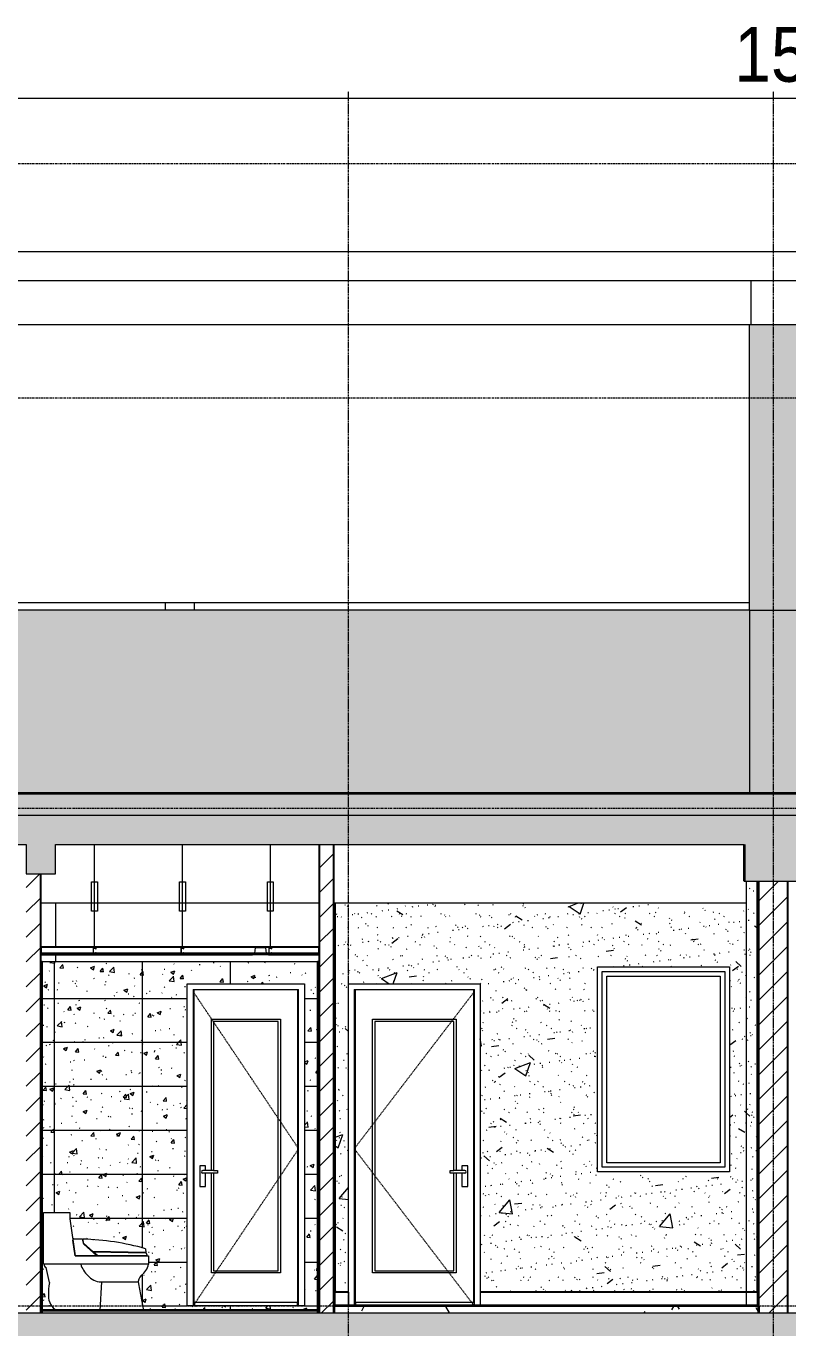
# Model space of a CAD drawing. Header units: millimetres. Extents: x -92143 to -2058, y -8802 to 35300.
# Drawn here: x -30637 to -25437, y 25850 to 34739 of the extents above; entities that cross this region are included whole.
import ezdxf

# ---------------------------------------------------------------- set-up
doc = ezdxf.new("R2010")
doc.units = ezdxf.units.MM
for name, pattern in [('Centre', [31.75, 6.35, -4.7625, 15.875, -4.7625]), ('Dash', [6.35, 3.175, -3.175]), ('Grid Line', [22.225, 12.7, -3.175, 3.175, -3.175])]:
    doc.linetypes.add(name, pattern=pattern)
for name, color, linetype, lineweight in [('0-1', 7, 'Continuous', 5), ('A-ANNO-DIMS', 211, 'Continuous', 9), ('A-ANNO-DIMS-150', 211, 'Continuous', 9), ('A-CLNG-1', 250, 'Continuous', 25), ('A-CLNG-2', 7, 'Continuous', 9), ('A-CLNG-PATT-1', 9, 'Continuous', 9), ('A-DETL-GENF', 92, 'Continuous', 9), ('A-DETL-GENF-1', 7, 'Continuous', 9), ('A-DETL-GENF-HDLN-1', 7, 'Dash', 9), ('A-DETL-THIN', 151, 'Continuous', 9), ('A-DOOR', 31, 'Continuous', 9), ('A-DOOR-1', 7, 'Continuous', 9), ('A-FLOR-1', 10, 'Continuous', 35), ('A-FLOR-2', 7, 'Continuous', 9), ('A-FLOR-3', 192, 'Continuous', 35), ('A-FLOR-HRAL', 11, 'Continuous', 9), ('A-FLOR-HRAL-1', 253, 'Continuous', 18), ('A-FLOR-HRAL-2', 9, 'Continuous', 9), ('A-FLOR-LEVL-2', 51, 'Centre', 9), ('A-FLOR-PATT-2', 67, 'Continuous', 9), ('A-FLOR-PATT-3', 8, 'Continuous', 9), ('A-GLAZ', 151, 'Continuous', 9), ('A-GLAZ-1', 7, 'Continuous', 9), ('A-WALL', 113, 'Continuous', 9), ('A-WALL-1', 7, 'Continuous', 9), ('A-WALL-2', 250, 'Continuous', 25), ('A-WALL-3', 113, 'Continuous', 25), ('A-WALL-PATT-1', 7, 'Continuous', 9), ('A-WALL-PATT-2', 9, 'Continuous', 9), ('A-WALL-PATT-3', 111, 'Continuous', 5), ('A-WALL-PATT-4', 111, 'Continuous', 9), ('E-LITE-EQPM', 33, 'Continuous', 9), ('E-LITE-EQPM-1', 7, 'Continuous', 9), ('I-WALL', 2, 'Continuous', 9), ('I-WALL-1', 250, 'Continuous', 25), ('I-WALL-2', 7, 'Continuous', 9), ('P-SANR-FIXT', 6, 'Continuous', 9), ('P-SANR-FIXT-1', 7, 'Continuous', 9), ('S-BEAM-2', 7, 'Continuous', 9), ('S-BEAM-3', 10, 'Continuous', 35), ('S-COLS', 52, 'Continuous', 9), ('S-COLS-1', 7, 'Continuous', 9), ('S-GRID-1', 1, 'Grid Line', 9)]:
    doc.layers.add(name, color=color, linetype=linetype, lineweight=lineweight)
doc.styles.add('UTM Avo', font='', dxfattribs={"width": 0.9, "height": 375})
doc.styles.get('UTM Avo').set_extended_font_data('UTM Avo')
doc.dimstyles.new('1_Dim_chi_tiet_2_5', dxfattribs={"dimscale": 304.8, "dimtxt": 374.737856, "dimasz": 0.590551, "dimexe": 0.492126, "dimexo": 0.0625, "dimgap": 0.049213, "dimtad": 1, "dimdec": 0, "dimrnd": 5, "dimzin": 0, "dimdsep": 46, "dimtxsty": 'UTM Avo', "dimblk1": 'OBLIQUE', "dimblk2": 'OBLIQUE', "dimsah": 1, "dimcen": 0.09, "dimdle": 0.492126, "dimazin": 0, "dimtfac": 1, "dimtdec": 4, "dimtix": 1, "dimtmove": 0, "dimatfit": 3, "dimfxl": 0.984252, "dimfxlon": 1, "dimtvp": 1, "dimtolj": 1, "dimtzin": 0, "dimarcsym": 2})
pattern_1 = [(45, (-51987.05, 14125), (-84.8528, 84.8528), [])]
pattern_2 = [(0, (-51987.05, 14125), (609.6, 152.4), [50.292, -406.908, 50.292, -406.908, -2438.4]), (0, (-51987.05, 14125), (609.6, 152.4), [-914.4, 50.292, -864.108, 50.292, -406.908, -1066.8]), (0, (-51987.05, 14125), (609.6, 152.4), [-2286, 50.292, -254.508, 50.292, -711.708]), (120, (-51758.45, 14201.2), (-436.7823, 451.7291), [50.292, -406.908, 50.292, -2845.308]), (120, (-51758.45, 14201.2), (-436.7823, 451.7291), [-507.492, -406.908, 50.292, -864.108, -1524]), (120, (-51758.45, 14201.2), (-436.7823, 451.7291), [-1828.8, 50.292, -406.908, 50.292, -1016.508]), (120, (-51758.45, 14201.2), (-436.7823, 451.7291), [-2336.292, -254.508, 50.292, -711.708]), (240, (-51682.25, 14506), (-172.8177, -604.1291), [50.292, -406.908, 50.292, -406.908, -2438.4]), (240, (-51682.25, 14506), (-172.8177, -604.1291), [-914.4, 50.292, -864.108, 50.292, -406.908, -1066.8]), (240, (-51682.25, 14506), (-172.8177, -604.1291), [-2286, 50.292, -254.508, 50.292, -711.708])]
pattern_3 = [(50, (-51987.05, 14125), (1093.104, -95.634), [114.3, -1257.3]), (355, (-51987, 14125), (-211.457, 1146.34), [91.44, -1005.84]), (100.451, (-51896, 14117), (881.656, 1050.7), [97.14, -1068.54]), (46.184, (-51987, 14429.8), (1626.475, -252.257), [171.45, -1885.95]), (96.636, (-51851.5, 14408.8), (1424.42, 1484.565), [145.71, -1602.81]), (351.184, (-51987, 14429.8), (1424.43, 1484.55), [137.16, -1508.76]), (21, (-51834.65, 14353.6), (909.686, -613.59), [114.3, -1257.3]), (326, (-51834.7, 14353.6), (370.812, 1105.13), [91.44, -1005.84]), (71.451, (-51758.8, 14302.5), (1280.503, 491.528), [97.14, -1068.54]), (37.5, (-51987.05, 14125), (18.5313, 507.3303), [50.292, -943.356, 50.292, -970.788, -1009.65]), (37.5, (-51987.05, 14125), (18.5313, 507.3303), [-2014.728, 50.292, -959.358]), (7.5, (-51987.05, 14125), (400.918, 601.084), [50.292, -531.876, 50.292, -920.496, -384.81]), (7.5, (-51987.05, 14125), (400.918, 601.084), [-1552.956, 50.292, -334.518]), (327.5, (-52326.9, 14125), (813.545, -34.3737), [50.292, -330.708, 50.292, -1138.428, -1577.34]), (327.5, (-52326.9, 14125), (813.545, -34.3737), [-1569.72, 50.292, -1527.048]), (317.5, (-52479.3, 14125), (888.775, 152.56), [50.292, -445.008, 50.292, -739.14, -1120.14]), (317.5, (-52479.3, 14125), (888.775, 152.56), [-1284.732, 50.292, -1069.848])]
pattern_4 = [(37.5, (-51987.05, 14125), (-4.79953, 146.8239), [5.029, -110.795, 5.029, -124.511, -123.825]), (37.5, (-51987.05, 14125), (-4.79953, 146.8239), [-245.364, 5.029, -118.796]), (7.5, (-51987.05, 14125), (134.8574, 215.0472), [5.029, -57.455, 5.029, -99.365, -40.005]), (7.5, (-51987.05, 14125), (134.8574, 215.0472), [-166.878, 5.029, -34.976]), (327.5, (-52080.78, 14125), (237.29776, 0.4316), [5.029, -33.071, 5.029, -132.131, -179.07]), (327.5, (-52080.78, 14125), (237.29776, 0.4316), [-175.26, 5.029, -174.041]), (317.5, (-52080.78, 14125), (229.067, 66.8792), [5.029, -14.021, 5.029, -84.887, -102.87]), (317.5, (-52080.78, 14125), (229.067, 66.8792), [-108.966, 5.029, -97.841])]

# ---------------------------------------------------------------- blocks, each defined once
blk = doc.blocks.new('NCV_TKTC_KET CAU_rvt-1-TKCS_MẶT CẮT E')
at = {"layer": 'A-FLOR-2'}
for p, q in [((-33076.9, 33200), (-18036.9, 33200)), ((-18036.9, 33000), (-33076.9, 33000))]:
    blk.add_line(p, q, dxfattribs=at)
at = {"layer": 'S-BEAM-2'}
for p, q in [((-25700.4, 32700), (-33476.9, 32700)), ((-28636.9, 28750), (-30536.9, 28750)), ((-25721.9, 28750), (-28536.9, 28750))]:
    blk.add_line(p, q, dxfattribs=at)
at = {"layer": 'S-BEAM-3'}
blk.add_line((-25736.9, 29150), (-25736.9, 28900), dxfattribs=at)
at = {"layer": 'S-COLS-1'}
blk.add_line((-25690.4, 33000), (-25690.4, 32700), dxfattribs=at)
blk = doc.blocks.new('DOOR_CW_01 CANH MO-PANEL KINH - DIW_01-900x2200-CỬA GỖ VÂN LAMINATE-553375-TKCS_MẶT CẮT E')
at = {"layer": 'A-DETL-GENF-HDLN-1'}
for p, q in [((-28396.9, 6673.5), (-27576.9, 7747)), ((-27576.9, 5600), (-28396.9, 6673.5))]:
    blk.add_line(p, q, dxfattribs=at)
at = {"layer": 'A-DOOR-1'}
for p, q in [((-28396.9, 7760), (-28396.9, 5600)), ((-28396.9, 7760), (-27576.9, 7760)), ((-28391.9, 7758), (-28391.9, 5626)), ((-27581.9, 7758), (-28391.9, 7758)), ((-27581.9, 5626), (-27581.9, 7758)), ((-27576.9, 5600), (-27576.9, 7760)), ((-28271.9, 7558), (-27701.9, 7558)), ((-28271.9, 5826), (-28271.9, 7558)), ((-27701.9, 7558), (-27701.9, 6524.5)), ((-27716.9, 7543), (-28256.9, 7543)), ((-28256.9, 7543), (-28256.9, 5841)), ((-27716.9, 6524.5), (-27716.9, 7543)), ((-27742.7, 6524.5), (-27716.9, 6524.5)), ((-27742.7, 6507.5), (-27742.7, 6524.5)), ((-27716.9, 6507.5), (-27742.7, 6507.5)), ((-27641.9, 6524.5), (-27716.9, 6524.5)), ((-27716.9, 5841), (-27716.9, 6507.5)), ((-27641.9, 6507.5), (-27716.9, 6507.5)), ((-27701.9, 6507.5), (-27701.9, 5826)), ((-27661.7, 6556), (-27661.7, 6524.5)), ((-27622.2, 6556), (-27661.7, 6556)), ((-27661.7, 6507.5), (-27661.7, 6416)), ((-27622.2, 6416), (-27622.2, 6556)), ((-27661.7, 6416), (-27622.2, 6416)), ((-27701.9, 5826), (-28271.9, 5826)), ((-28256.9, 5841), (-27716.9, 5841)), ((-28436.9, 5695), (-28436.9, 5700)), ((-27536.9, 5700), (-27536.9, 5600)), ((-28391.9, 5626), (-27581.9, 5626)), ((-28386.9, 5600), (-28386.9, 5626)), ((-27586.9, 5600), (-27586.9, 5626))]:
    blk.add_line(p, q, dxfattribs=at)
for start, end in [(0, 90), (270, 0)]:
    blk.add_arc((-27641.9, 6516), 8.5, start, end, dxfattribs=at)
blk = doc.blocks.new('DOOR_CW_01 CANH MO-PANEL KINH - DIG_02-800x2200-CỬA NHÔM KÍNH-400864-TKCS_MẶT CẮT E')
at = {"layer": 'A-DETL-GENF-HDLN-1'}
for p, q in [((-28776.5, 6673.5), (-29496.5, 7747)), ((-29496.5, 5600), (-28776.5, 6673.5))]:
    blk.add_line(p, q, dxfattribs=at)
at = {"layer": 'A-DOOR-1'}
for p, q in [((-29496.5, 7760), (-29496.5, 5600)), ((-29496.5, 7760), (-28776.5, 7760)), ((-28781.5, 7758), (-29491.5, 7758)), ((-29491.5, 7758), (-29491.5, 5626)), ((-28781.5, 5626), (-28781.5, 7758)), ((-28776.5, 5600), (-28776.5, 7760)), ((-29371.5, 6524.5), (-29371.5, 7558)), ((-29371.5, 7558), (-28901.5, 7558)), ((-28901.5, 7558), (-28901.5, 5826)), ((-29356.5, 7543), (-29356.5, 6524.5)), ((-28916.5, 7543), (-29356.5, 7543)), ((-28916.5, 5841), (-28916.5, 7543)), ((-29411.8, 6556), (-29451.3, 6556)), ((-29451.3, 6556), (-29451.3, 6416)), ((-29356.5, 6524.5), (-29431.5, 6524.5)), ((-29356.5, 6507.5), (-29431.5, 6507.5)), ((-29411.8, 6524.5), (-29411.8, 6556)), ((-29411.8, 6416), (-29411.8, 6507.5)), ((-29371.5, 5826), (-29371.5, 6507.5)), ((-29356.5, 6524.5), (-29330.7, 6524.5)), ((-29356.5, 6507.5), (-29356.5, 5841)), ((-29330.7, 6507.5), (-29356.5, 6507.5)), ((-29330.7, 6524.5), (-29330.7, 6507.5)), ((-29451.3, 6416), (-29411.8, 6416)), ((-28901.5, 5826), (-29371.5, 5826)), ((-29356.5, 5841), (-28916.5, 5841)), ((-29491.5, 5626), (-28781.5, 5626)), ((-29486.5, 5626), (-29486.5, 5600)), ((-28786.5, 5626), (-28786.5, 5600))]:
    blk.add_line(p, q, dxfattribs=at)
for start, end in [(90, 180), (180, 270)]:
    blk.add_arc((-29431.5, 6516), 8.5, start, end, dxfattribs=at)
blk = doc.blocks.new('M_Fixed - 900 x 1400-901190-TKCS_MẶT CẮT E')
at = {"layer": 'A-GLAZ-1'}
for p, q in [((-26704.9, 7883), (-25868.9, 7883)), ((-26704.9, 6547), (-26704.9, 7883)), ((-26673.9, 7852), (-25899.9, 7852)), ((-26673.9, 6578), (-26673.9, 7852)), ((-25899.9, 7852), (-25899.9, 6578)), ((-25868.9, 7883), (-25868.9, 6547)), ((-25868.9, 6547), (-26704.9, 6547)), ((-25899.9, 6578), (-26673.9, 6578))]:
    blk.add_line(p, q, dxfattribs=at)
blk = doc.blocks.new('TOILET - TOILET-400871-TKCS_MẶT CẮT E')
at = {"layer": 'P-SANR-FIXT-1'}
for p, q in [((-30517.2, 6238.8), (-30338.3, 6238.8)), ((-30517.2, 5884.5), (-30517.2, 6238.8)), ((-30338.3, 6238.8), (-30338.3, 6196.1)), ((-30338.3, 6196.1), (-30301.7, 5942.7)), ((-30317.1, 6048.9), (-30313.7, 6058.1)), ((-30301.7, 5942.7), (-30317.1, 6048.9)), ((-30311.6, 6059.4), (-30250.9, 6057.8)), ((-30248.1, 6040.7), (-30248.1, 6057.1)), ((-30181.1, 5971.6), (-30244.4, 6027.8)), ((-30243, 6022.1), (-30153.7, 5942.7)), ((-29819.2, 5965.3), (-30181.1, 5971.6)), ((-30179, 5970), (-29819.9, 5963.7)), ((-30147, 5942.7), (-30179, 5970)), ((-29822.8, 5991.3), (-29819.2, 5965.3)), ((-30514.1, 5884.5), (-30517.2, 5884.5)), ((-29800.4, 5884.5), (-30517.2, 5884.5)), ((-30153.7, 5942.7), (-30301.7, 5942.7)), ((-30301.7, 5942.7), (-29800.4, 5942.7)), ((-29813.5, 5942.7), (-30147, 5942.7)), ((-29813.5, 5950.7), (-29813.5, 5942.7)), ((-29800.4, 5942.7), (-29800.4, 5884.5)), ((-30477.9, 5760.8), (-30499.7, 5863.3)), ((-30130, 5570), (-30119.8, 5764.9)), ((-30125, 5764.9), (-29871.4, 5764.9)), ((-29869.9, 5751.5), (-29836, 5570))]:
    blk.add_line(p, q, dxfattribs=at)
for centre, radius, start, end in [((-30311.7, 6057.2), 2.2, 88.51614, 155.48386), ((-29006, 6068.4), 1244.9, 180.48583, 181.44358), ((-30310.2, 4249.5), 1808.7, 74.36622, 88.03046), ((-30226.7, 6039.8), 24, 186.65493, 227.34507), ((-30223.8, 6040.7), 24.3, 180, 212), ((-29845.4, 5943), 32.8, 13.44859, 39.07027), ((-30495.4, 5881.7), 18.9, 171.55862, 257), ((-30070.1, 5954.4), 206.2, 199.83167, 225.13615), ((-29944.9, 5924.8), 150, 309.05865, 344.41613), ((-30125, 5881.3), 116.3, 218.87858, 270), ((-29814.7, 5764.2), 56.7, 129.05865, 192.94135), ((-29921.6, 5674.2), 563, 171.15965, 180.57228), ((-30367.9, 5669.8), 116.7, 180.57228, 239.3773)]:
    blk.add_arc(centre, radius, start, end, dxfattribs=at)
blk = doc.blocks.new('LIC_10-ĐÈN LED DOWNLIGHT ÂM TRẦN_ P_6W_ ÁNH SÁNG 4000K - LIC_10-ĐÈN LED DOWNLIGHT ÂM TRẦN_ P_6W_ ÁNH SÁNG 4000K-806193-TKCS_MẶT CẮT E')
at = {"layer": 'E-LITE-EQPM-1'}
for p, q in [((-29087.9, 8009), (-29087.9, 8000)), ((-28991, 8009), (-29082.9, 8009)), ((-29081.9, 8002), (-29081.9, 8000)), ((-29074.4, 8045), (-29077, 8009)), ((-29004.4, 8045), (-29069.4, 8045)), ((-28996.9, 8009), (-28999.4, 8045)), ((-28991.9, 8000), (-28991.9, 8002)), ((-28985.9, 8000), (-28985.9, 8009)), ((-29096.9, 8000), (-29096.9, 7998)), ((-29096.9, 7998), (-29091, 7998)), ((-28976.9, 7998), (-29096.9, 7998)), ((-29093.4, 8000), (-29095.8, 8000)), ((-29076.1, 8000), (-29093.3, 8000)), ((-28982.9, 8000), (-29091, 8000)), ((-29082, 8000), (-29085.5, 8000)), ((-29078.6, 8000), (-29081.1, 8000)), ((-29000.3, 8000), (-29073.6, 8000)), ((-29053.3, 8000), (-29060.6, 8000)), ((-29013.3, 8000), (-29020.5, 8000)), ((-28980.5, 8000), (-28997.7, 8000)), ((-28992.7, 8000), (-28995.3, 8000)), ((-28988.4, 8000), (-28991.8, 8000)), ((-28982.9, 7998), (-28976.9, 7998)), ((-28978.1, 8000), (-28980.5, 8000)), ((-28976.9, 7998), (-28976.9, 8000))]:
    blk.add_line(p, q, dxfattribs=at)
blk = doc.blocks.new('Railing - Railing-915938-TKCS_MẶT CẮT E')
at = {"layer": 'A-FLOR-HRAL-1'}
for p, q in [((-28526.9, 5695), (-28536.9, 5695)), ((-28536.9, 5695), (-28536.9, 5600)), ((-28526.9, 5600), (-28526.9, 5695)), ((-28536.9, 5600), (-28526.9, 5600))]:
    blk.add_line(p, q, dxfattribs=at)
at = {"layer": 'A-FLOR-HRAL-2'}
for p, q in [((-28526.9, 5695), (-28436.5, 5695)), ((-28436.5, 5695), (-28436.5, 5600))]:
    blk.add_line(p, q, dxfattribs=at)
blk = doc.blocks.new('Railing - Railing-915939-TKCS_MẶT CẮT E')
at = {"layer": 'A-FLOR-HRAL-1'}
for p, q in [((-25636.9, 5695), (-25646.9, 5695)), ((-25646.9, 5695), (-25646.9, 5600)), ((-25636.9, 5600), (-25636.9, 5695)), ((-25646.9, 5600), (-25636.9, 5600))]:
    blk.add_line(p, q, dxfattribs=at)
at = {"layer": 'A-FLOR-HRAL-2'}
for p, q in [((-27536.5, 5695), (-25721.9, 5695)), ((-27536.5, 5600), (-27536.5, 5695)), ((-25721.9, 5695), (-25646.9, 5695)), ((-25721.9, 5695), (-25721.9, 5600))]:
    blk.add_line(p, q, dxfattribs=at)
blk = doc.blocks.new('NCV_TKTC_TANG 6 - 8_rvt-2-TKCS_MẶT CẮT E')
at = {"layer": 'A-CLNG-PATT-1'}
h = blk.add_hatch(dxfattribs=at)
h.set_pattern_fill('FP_4', color=256, style=0, pattern_type=2)
h.set_pattern_definition([(45, (-51987.05, 14125), (-53.033, 53.033), []), (135, (-51987.05, 14125), (-53.033, -53.033), [])])
h.paths.add_polyline_path([(-28807.5, 28400), (-28636.9, 28400), (-28636.9, 28410), (-28959.4, 28410), (-28959.4, 28405), (-28979.4, 28405), (-28979.4, 28410), (-28990.5, 28409), (-28990.5, 28400), (-28959.4, 28400)])
h.paths.add_polyline_path([(-30348.8, 28400), (-29083.4, 28400), (-29082.9, 28409), (-29559.4, 28407.5), (-29559.4, 28405), (-29579.4, 28405), (-29579.4, 28410), (-30159.4, 28410), (-30159.4, 28405), (-30179.4, 28405), (-30179.4, 28410), (-30536.9, 28410), (-30536.9, 28400)])
h.paths.add_polyline_path([(-28961.9, 28407.5), (-28961.9, 28410), (-28976.9, 28409), (-28976.9, 28407.5)])
h.paths.add_polyline_path([(-29576.9, 28407.5), (-29561.9, 28407.5), (-29561.9, 28410), (-29576.9, 28410)])
h.paths.add_polyline_path([(-30176.9, 28407.5), (-30161.9, 28407.5), (-30161.9, 28410), (-30176.9, 28410)])
at = {"layer": 'A-FLOR-PATT-2'}
h = blk.add_hatch(dxfattribs=at)
h.set_pattern_fill('FP_2', color=256, style=0, pattern_type=2)
h.set_pattern_definition(pattern_2)
h.paths.add_polyline_path([(-26649.6, 25950), (-25636.9, 25950), (-25636.9, 26000), (-28536.9, 26000), (-28536.9, 25950), (-27882.7, 25950)])
at = {"layer": 'A-WALL-PATT-1'}
h = blk.add_hatch(dxfattribs=at)
h.set_pattern_fill('FP_5', color=256, style=0, pattern_type=2)
h.set_pattern_definition([(45, (-51987.05, 14125), (-79.5495, 79.5495), [])])
h.paths.add_polyline_path([(-25646.9, 26100), (-25636.9, 26100), (-25636.9, 28900), (-25646.9, 28900), (-25646.9, 26674.6)])
at = {"layer": 'A-WALL-PATT-2'}
h = blk.add_hatch(dxfattribs=at)
h.set_pattern_fill('FP_1', color=256, style=0, pattern_type=2)
h.set_pattern_definition(pattern_1)
h.paths.add_polyline_path([(-28636.9, 25950), (-28536.9, 25950), (-28536.9, 29150), (-28636.9, 29150), (-28636.9, 26065.8)])
h = blk.add_hatch(dxfattribs=at)
h.set_pattern_fill('FP_1', color=256, style=0, pattern_type=2)
h.set_pattern_definition(pattern_1)
h.paths.add_polyline_path([(-30636.9, 25950), (-30536.9, 25950), (-30536.9, 28950), (-30635.3, 28950), (-30636.9, 26065.8)])
h = blk.add_hatch(dxfattribs=at)
h.set_pattern_fill('FP_7', color=256, style=0, pattern_type=2)
h.set_pattern_definition(pattern_3)
h.paths.add_polyline_path([(-25721.9, 26100), (-25646.9, 26100), (-25646.9, 28900), (-25721.9, 28900), (-25721.9, 26674.6)])
h = blk.add_hatch(dxfattribs=at)
h.set_pattern_fill('FP_6', color=256, style=0, pattern_type=2)
h.set_pattern_definition(pattern_4)
h.paths.add_polyline_path([(-25721.9, 26100), (-25646.9, 26100), (-25646.9, 28900), (-25721.9, 28900), (-25721.9, 26674.6)])
h = blk.add_hatch(dxfattribs=at)
h.set_pattern_fill('FP_7', color=256, style=0, pattern_type=2)
h.set_pattern_definition(pattern_3)
h.paths.add_polyline_path([(-28526.9, 26100), (-28436.9, 26100), (-28436.9, 28200), (-27536.9, 28200), (-27536.9, 26100), (-25721.9, 26100), (-25721.9, 28750), (-28526.9, 28750), (-28526.9, 26674.6)])
h.paths.add_polyline_path([(-26649.6, 26915), (-26736.9, 26915), (-26736.9, 28315), (-25836.9, 28315), (-25836.9, 26915)])
h = blk.add_hatch(dxfattribs=at)
h.set_pattern_fill('FP_6', color=256, style=0, pattern_type=2)
h.set_pattern_definition(pattern_4)
h.paths.add_polyline_path([(-28526.9, 26100), (-28436.9, 26100), (-28436.9, 28200), (-27536.9, 28200), (-27536.9, 26100), (-25721.9, 26100), (-25721.9, 28750), (-28526.9, 28750), (-28526.9, 26674.6)])
h.paths.add_polyline_path([(-26649.6, 26915), (-26736.9, 26915), (-26736.9, 28315), (-25836.9, 28315), (-25836.9, 26915)])
h = blk.add_hatch(dxfattribs=at)
h.set_pattern_fill('FP_2', color=256, style=0, pattern_type=2)
h.set_pattern_definition(pattern_2)
h.paths.add_polyline_path([(-30526.9, 25950), (-30526.9, 28350), (-30536.9, 28350), (-30536.9, 25950)])
h = blk.add_hatch(dxfattribs=at)
h.set_pattern_fill('FP_18', color=256, style=0, pattern_type=2)
h.set_pattern_definition([(50, (-51987.05, 14125), (273.276, -23.909), [28.575, -314.325]), (355, (-51987.05, 14125), (-52.8646, 286.585), [22.86, -251.46]), (100.451, (-51964.28, 14123), (220.4138, 262.6745), [24.285, -267.135]), (46.184, (-51987.05, 14201.2), (406.6187, -63.0646), [42.862, -471.487]), (96.636, (-51953.17, 14195.94), (356.104, 371.1414), [36.428, -400.703]), (351.184, (-51987.05, 14201.2), (356.1075, 371.138), [34.29, -377.19]), (21, (-51948.95, 14182.15), (227.4212, -153.3982), [28.575, -314.325]), (326, (-51948.95, 14182.15), (92.7027, 276.2822), [22.86, -251.46]), (71.451, (-51930, 14169.37), (320.1254, 122.8816), [24.285, -267.135]), (37.5, (-51987.05, 14125), (4.6325, 126.8326), [5.029, -243.383, 5.029, -250.241, -252.413]), (37.5, (-51987.05, 14125), (4.6325, 126.8326), [-503.682, 5.029, -247.383]), (7.5, (-51987.05, 14125), (100.22916, 150.2711), [5.029, -140.513, 5.029, -237.668, -96.203]), (7.5, (-51987.05, 14125), (100.22916, 150.2711), [-388.239, 5.029, -91.173]), (327.5, (-52072.01, 14125), (203.38684, -8.5935), [5.029, -90.221, 5.029, -292.151, -394.335]), (327.5, (-52072.01, 14125), (203.38684, -8.5935), [-392.43, 5.029, -389.306]), (317.5, (-52110.11, 14125), (222.1944, 38.1398), [5.029, -118.796, 5.029, -192.329, -280.035]), (317.5, (-52110.11, 14125), (222.1944, 38.1398), [-321.183, 5.029, -275.006])])
h.paths.add_polyline_path([(-30526.9, 25970), (-30426.9, 25970), (-30438.8, 25977.1), (-30457.8, 25995.4), (-30472.2, 26017.6), (-30481.3, 26042.4), (-30484.5, 26068.6), (-30483.1, 26114.8), (-30477.9, 26160.8), (-30499.7, 26263.3), (-30507.9, 26267.6), (-30513.2, 26275.2), (-30514.1, 26284.5), (-30517.2, 26284.5), (-30517.2, 26638.8), (-30338.3, 26638.8), (-30338.3, 26596.1), (-30317.1, 26448.9), (-30311.6, 26459.4), (-30250.9, 26457.8), (-30249.2, 26431.5), (-30243, 26422.1), (-30153.7, 26342.7), (-30147, 26342.7), (-30179, 26370), (-29819.2, 26362.5), (-29813.5, 26350.7), (-29813.5, 26342.7), (-29800.4, 26342.7), (-29800.4, 26284.5), (-29813.5, 26253), (-29833.3, 26225.4), (-29859.2, 26199.3), (-29865.9, 26188.5), (-29870, 26176.6), (-29871.4, 26164.1), (-29869.9, 26151.5), (-29836, 25970), (-28646.9, 25970), (-28646.9, 28350), (-30526.9, 28350), (-30526.9, 26065.8)])
h.paths.add_polyline_path([(-28807.5, 26000), (-29536.5, 26000), (-29536.5, 28200), (-28736.5, 28200), (-28736.5, 26000)])
h.paths.add_polyline_path([(-29819.2, 26365.3), (-30181.1, 26371.6), (-30245.2, 26430.4), (-30248.1, 26446.9), (-30246.7, 26457), (-30104.7, 26446.5), (-29962.7, 26424.5), (-29822.8, 26391.3), (-29819.9, 26370.8)])
h = blk.add_hatch(dxfattribs=at)
h.set_pattern_fill('FP_53', color=256, style=0, pattern_type=2)
h.set_pattern_definition([(0, (-28641.94, 26000), (0, 300), []), (90, (-28641.94, 26000), (-600, 4e-14), [])])
h.paths.add_polyline_path([(-30526.9, 25970), (-30426.9, 25970), (-30438.8, 25977.1), (-30457.8, 25995.4), (-30472.2, 26017.6), (-30481.3, 26042.4), (-30484.5, 26068.6), (-30483.1, 26114.8), (-30477.9, 26160.8), (-30499.7, 26263.3), (-30507.9, 26267.6), (-30513.2, 26275.2), (-30514.1, 26284.5), (-30517.2, 26284.5), (-30517.2, 26638.8), (-30338.3, 26638.8), (-30338.3, 26596.1), (-30317.1, 26448.9), (-30311.6, 26459.4), (-30250.9, 26457.8), (-30249.2, 26431.5), (-30243, 26422.1), (-30153.7, 26342.7), (-30147, 26342.7), (-30179, 26370), (-29819.2, 26362.5), (-29813.5, 26350.7), (-29813.5, 26342.7), (-29800.4, 26342.7), (-29800.4, 26284.5), (-29813.5, 26253), (-29833.3, 26225.4), (-29859.2, 26199.3), (-29865.9, 26188.5), (-29870, 26176.6), (-29871.4, 26164.1), (-29869.9, 26151.5), (-29836, 25970), (-28646.9, 25970), (-28646.9, 28350), (-30526.9, 28350), (-30526.9, 26065.8)])
h.paths.add_polyline_path([(-28807.5, 26000), (-29536.5, 26000), (-29536.5, 28200), (-28736.5, 28200), (-28736.5, 26000)])
h.paths.add_polyline_path([(-29819.2, 26365.3), (-30181.1, 26371.6), (-30245.2, 26430.4), (-30248.1, 26446.9), (-30246.7, 26457), (-30104.7, 26446.5), (-29962.7, 26424.5), (-29822.8, 26391.3), (-29819.9, 26370.8)])
h = blk.add_hatch(dxfattribs=at)
h.set_pattern_fill('FP_2', color=256, style=0, pattern_type=2)
h.set_pattern_definition(pattern_2)
h.paths.add_polyline_path([(-28636.9, 25950), (-28636.9, 28350), (-28646.9, 28350), (-28646.9, 25950)])
at = {"layer": 'A-CLNG-1'}
for p, q in [((-28636.9, 28450), (-30536.9, 28450)), ((-30536.9, 28450), (-30536.9, 28400)), ((-28636.9, 28400), (-28636.9, 28450)), ((-30536.9, 28400), (-29091, 28400)), ((-28982.9, 28400), (-28636.9, 28400))]:
    blk.add_line(p, q, dxfattribs=at)
at = {"layer": 'A-CLNG-2'}
for p, q in [((-30179.1, 28410), (-30536.9, 28410)), ((-30160.1, 28410), (-30176.9, 28410)), ((-29579.1, 28410), (-30159.4, 28410)), ((-29560.1, 28410), (-29576.9, 28410)), ((-29071.5, 28410), (-29559.4, 28410)), ((-28979.1, 28410), (-29002.3, 28410)), ((-28961.6, 28410), (-28976.9, 28410)), ((-28636.9, 28410), (-28959.4, 28410))]:
    blk.add_line(p, q, dxfattribs=at)
at = {"layer": 'A-FLOR-1'}
for p, q in [((-28636.9, 25970), (-30536.9, 25970)), ((-30536.9, 25970), (-30536.9, 25950)), ((-28636.9, 25950), (-28636.9, 25970)), ((-25636.9, 26000), (-28536.9, 26000)), ((-28536.9, 26000), (-28536.9, 25950)), ((-25636.9, 25950), (-25636.9, 26000))]:
    blk.add_line(p, q, dxfattribs=at)
at = {"layer": 'A-WALL-1'}
for p, q in [((-28436.9, 26095), (-28436.9, 26100)), ((-27536.9, 26100), (-27536.9, 26000)), ((-25711.9, 26095), (-25711.9, 26100))]:
    blk.add_line(p, q, dxfattribs=at)
at = {"layer": 'A-WALL-2'}
for p, q in [((-28636.9, 29150), (-28636.9, 25950)), ((-28536.9, 25950), (-28536.9, 29150)), ((-30536.9, 25950), (-30536.9, 28950))]:
    blk.add_line(p, q, dxfattribs=at)
at = {"layer": 'I-WALL-1'}
for p, q in [((-25646.9, 28900), (-25646.9, 26100)), ((-25636.9, 26100), (-25636.9, 28900)), ((-30536.9, 28350), (-30536.9, 25950)), ((-30526.9, 28350), (-30536.9, 28350)), ((-30526.9, 25950), (-30526.9, 28350)), ((-28636.9, 28350), (-28646.9, 28350)), ((-28646.9, 28350), (-28646.9, 25950)), ((-28636.9, 25950), (-28636.9, 28350)), ((-25646.9, 26100), (-25636.9, 26100))]:
    blk.add_line(p, q, dxfattribs=at)
at = {"layer": 'I-WALL-2'}
for p, q in [((-25721.9, 28900), (-25721.9, 26100)), ((-28526.9, 28750), (-28526.9, 26100)), ((-28646.9, 28350), (-30526.9, 28350)), ((-26736.9, 26915), (-26736.9, 28315)), ((-26736.9, 28315), (-25836.9, 28315)), ((-25836.9, 28315), (-25836.9, 26915)), ((-29536.5, 26000), (-29536.5, 28200)), ((-29536.5, 28200), (-28736.5, 28200)), ((-28736.5, 28200), (-28736.5, 26000)), ((-28436.9, 26100), (-28436.9, 28200)), ((-28436.9, 28200), (-27536.9, 28200)), ((-27536.9, 28200), (-27536.9, 26100)), ((-25836.9, 26915), (-26736.9, 26915)), ((-28526.9, 26100), (-28436.9, 26100)), ((-27536.9, 26100), (-25721.9, 26100)), ((-25721.9, 26100), (-25646.9, 26100)), ((-28736.5, 26000), (-29536.5, 26000))]:
    blk.add_line(p, q, dxfattribs=at)
at = {"layer": 'S-COLS-1'}
for p, q in [((-30436.9, 28750), (-30436.9, 28450)), ((-30436.9, 28400), (-30436.9, 28350))]:
    blk.add_line(p, q, dxfattribs=at)
at = {"layer": 'A-DOOR'}
for name in ['DOOR_CW_01 CANH MO-PANEL KINH - DIG_02-800x2200-CỬA NHÔM KÍNH-400864-TKCS_MẶT CẮT E', 'DOOR_CW_01 CANH MO-PANEL KINH - DIW_01-900x2200-CỬA GỖ VÂN LAMINATE-553375-TKCS_MẶT CẮT E']:
    blk.add_blockref(name, (0, 20400), dxfattribs=at)
at = {"layer": 'A-FLOR-HRAL'}
for name in ['Railing - Railing-915938-TKCS_MẶT CẮT E', 'Railing - Railing-915939-TKCS_MẶT CẮT E']:
    blk.add_blockref(name, (0, 20400), dxfattribs=at)
at = {"layer": 'A-GLAZ'}
blk.add_blockref('M_Fixed - 900 x 1400-901190-TKCS_MẶT CẮT E', (0, 20400), dxfattribs=at)
at = {"layer": 'E-LITE-EQPM'}
blk.add_blockref('LIC_10-ĐÈN LED DOWNLIGHT ÂM TRẦN_ P_6W_ ÁNH SÁNG 4000K - LIC_10-ĐÈN LED DOWNLIGHT ÂM TRẦN_ P_6W_ ÁNH SÁNG 4000K-806193-TKCS_MẶT CẮT E', (0, 20400), dxfattribs=at)
at = {"layer": 'P-SANR-FIXT'}
blk.add_blockref('TOILET - TOILET-400871-TKCS_MẶT CẮT E', (0, 20400), dxfattribs=at)
blk = doc.blocks.new('G1_SOF - BO TRU - 200x200-3063338-TKCS_MẶT CẮT E')
at = {"layer": 'S-COLS'}
for p, q in [((-41361.9, 30800), (-41361.9, 30750)), ((-41161.9, 30800), (-41361.9, 30800)), ((-41161.9, 30750), (-41161.9, 30800))]:
    blk.add_line(p, q, dxfattribs=at)
blk = doc.blocks.new('Repeating Detail - THANH TREO TRẦN 700-V208-TKCS_MẶT CẮT E')
at = {"layer": 'A-DETL-GENF'}
for points in [[(-66377.4, 28405), (-66357.4, 28405), (-66357.4, 28411), (-66359.9, 28407.5), (-66374.9, 28407.5), (-66374.9, 28442.5), (-66359.9, 28442.5), (-66357.4, 28439), (-66357.4, 28445), (-66377.4, 28445)], [(-65777.4, 28405), (-65757.4, 28405), (-65757.4, 28411), (-65759.9, 28407.5), (-65774.9, 28407.5), (-65774.9, 28442.5), (-65759.9, 28442.5), (-65757.4, 28439), (-65757.4, 28445), (-65777.4, 28445)], [(-65177.4, 28405), (-65157.4, 28405), (-65157.4, 28411), (-65159.9, 28407.5), (-65174.9, 28407.5), (-65174.9, 28442.5), (-65159.9, 28442.5), (-65157.4, 28439), (-65157.4, 28445), (-65177.4, 28445)]]:
    blk.add_hatch(color=256, dxfattribs=at).paths.add_polyline_path(points)
for p, q in [((-66367.4, 28445), (-66367.4, 29145)), ((-65767.4, 28445), (-65767.4, 29145)), ((-65167.4, 28445), (-65167.4, 29145)), ((-66387.4, 28895), (-66347.4, 28895)), ((-66387.4, 28695), (-66387.4, 28895)), ((-66347.4, 28895), (-66347.4, 28695)), ((-65787.4, 28895), (-65747.4, 28895)), ((-65787.4, 28695), (-65787.4, 28895)), ((-65747.4, 28895), (-65747.4, 28695)), ((-65187.4, 28895), (-65147.4, 28895)), ((-65187.4, 28695), (-65187.4, 28895)), ((-65147.4, 28895), (-65147.4, 28695)), ((-66347.4, 28695), (-66387.4, 28695)), ((-65747.4, 28695), (-65787.4, 28695)), ((-65147.4, 28695), (-65187.4, 28695)), ((-66357.4, 28445), (-66377.4, 28445)), ((-66377.4, 28445), (-66377.4, 28405)), ((-66357.4, 28445), (-66377.4, 28445)), ((-66377.4, 28445), (-66377.4, 28405)), ((-66377.4, 28405), (-66357.4, 28405)), ((-66377.4, 28405), (-66357.4, 28405)), ((-66374.9, 28442.5), (-66359.9, 28442.5)), ((-66374.9, 28407.5), (-66374.9, 28442.5)), ((-66374.9, 28407.5), (-66374.9, 28442.5)), ((-66374.9, 28442.5), (-66359.9, 28442.5)), ((-66359.9, 28407.5), (-66374.9, 28407.5)), ((-66359.9, 28407.5), (-66374.9, 28407.5)), ((-66359.9, 28442.5), (-66359.9, 28439)), ((-66359.9, 28442.5), (-66359.9, 28439)), ((-66359.9, 28439), (-66357.4, 28439)), ((-66359.9, 28439), (-66357.4, 28439)), ((-66357.4, 28411), (-66359.9, 28411)), ((-66359.9, 28411), (-66359.9, 28407.5)), ((-66357.4, 28411), (-66359.9, 28411)), ((-66359.9, 28411), (-66359.9, 28407.5)), ((-66357.4, 28439), (-66357.4, 28445)), ((-66357.4, 28439), (-66357.4, 28445)), ((-66357.4, 28405), (-66357.4, 28411)), ((-66357.4, 28405), (-66357.4, 28411)), ((-65757.4, 28445), (-65777.4, 28445)), ((-65777.4, 28445), (-65777.4, 28405)), ((-65757.4, 28445), (-65777.4, 28445)), ((-65777.4, 28445), (-65777.4, 28405)), ((-65777.4, 28405), (-65757.4, 28405)), ((-65777.4, 28405), (-65757.4, 28405)), ((-65774.9, 28442.5), (-65759.9, 28442.5)), ((-65774.9, 28407.5), (-65774.9, 28442.5)), ((-65774.9, 28407.5), (-65774.9, 28442.5)), ((-65774.9, 28442.5), (-65759.9, 28442.5)), ((-65759.9, 28407.5), (-65774.9, 28407.5)), ((-65759.9, 28407.5), (-65774.9, 28407.5)), ((-65759.9, 28442.5), (-65759.9, 28439)), ((-65759.9, 28442.5), (-65759.9, 28439)), ((-65759.9, 28439), (-65757.4, 28439)), ((-65759.9, 28439), (-65757.4, 28439)), ((-65757.4, 28411), (-65759.9, 28411)), ((-65759.9, 28411), (-65759.9, 28407.5)), ((-65757.4, 28411), (-65759.9, 28411)), ((-65759.9, 28411), (-65759.9, 28407.5)), ((-65757.4, 28439), (-65757.4, 28445)), ((-65757.4, 28439), (-65757.4, 28445)), ((-65757.4, 28405), (-65757.4, 28411)), ((-65757.4, 28405), (-65757.4, 28411)), ((-65157.4, 28445), (-65177.4, 28445)), ((-65177.4, 28445), (-65177.4, 28405)), ((-65157.4, 28445), (-65177.4, 28445)), ((-65177.4, 28445), (-65177.4, 28405)), ((-65177.4, 28405), (-65157.4, 28405)), ((-65177.4, 28405), (-65157.4, 28405)), ((-65174.9, 28442.5), (-65159.9, 28442.5)), ((-65174.9, 28407.5), (-65174.9, 28442.5)), ((-65174.9, 28407.5), (-65174.9, 28442.5)), ((-65174.9, 28442.5), (-65159.9, 28442.5)), ((-65159.9, 28407.5), (-65174.9, 28407.5)), ((-65159.9, 28407.5), (-65174.9, 28407.5)), ((-65159.9, 28442.5), (-65159.9, 28439)), ((-65159.9, 28442.5), (-65159.9, 28439)), ((-65159.9, 28439), (-65157.4, 28439)), ((-65159.9, 28439), (-65157.4, 28439)), ((-65157.4, 28411), (-65159.9, 28411)), ((-65159.9, 28411), (-65159.9, 28407.5)), ((-65157.4, 28411), (-65159.9, 28411)), ((-65159.9, 28411), (-65159.9, 28407.5)), ((-65157.4, 28439), (-65157.4, 28445)), ((-65157.4, 28439), (-65157.4, 28445)), ((-65157.4, 28405), (-65157.4, 28411)), ((-65157.4, 28405), (-65157.4, 28411))]:
    blk.add_line(p, q, dxfattribs=at)
blk = doc.blocks.new('DIMBLOCK46-TKCS_MẶT CẮT E')
at = {"layer": 'A-ANNO-DIMS-150'}
for p, q in [((-17236.9, 34546.4), (-17236.9, 34096.4)), ((-17236.9, 34246.4), (-17236.9, 34546.4)), ((-33086.9, 33946.4), (-33086.9, 34396.4)), ((-33086.9, 34246.4), (-17086.9, 34246.4)), ((-33086.9, 34246.4), (-33086.9, 33946.4))]:
    blk.add_line(p, q, dxfattribs=at)
at = {"layer": 'A-ANNO-DIMS-150', "lineweight": 25}
for p, q in [((-33086.9, 34246.4), (-32996.9, 34336.4)), ((-17236.9, 34246.4), (-17146.9, 34336.4)), ((-33086.9, 34246.4), (-33176.9, 34156.4)), ((-17236.9, 34246.4), (-17326.9, 34156.4))]:
    blk.add_line(p, q, dxfattribs=at)
at = {"layer": 'A-ANNO-DIMS-150', "color": 0, "insert": (-25803.8, 34733.6), "char_height": 375, "width": 1540.589, "attachment_point": 1, "line_spacing_factor": 1.110334, "style": 'UTM Avo'}
blk.add_mtext('15850', dxfattribs=at)
blk = doc.blocks.new('_Oblique')
at = {"color": 0, "linetype": 'ByBlock', "lineweight": -2}
blk.add_line((-0.5, -0.5), (0.5, 0.5), dxfattribs=at)

msp = doc.modelspace()

# ---------------------------------------------------------------- hatches: boundary and pattern name
at = {"layer": 'A-DETL-GENF-1'}
h = msp.add_hatch(color=256, dxfattribs=at)
h.paths.add_polyline_path([(-17535.3, 28750), (-17236.9, 28750), (-17236.9, 29350), (-33860.3, 29350), (-33860.3, 28900), (-33460.3, 28900), (-33460.3, 29150), (-30635.3, 29150), (-30635.3, 28950), (-30435.3, 28950), (-30435.3, 29150), (-25735.7, 29150), (-25735.7, 28900), (-25335.7, 28900), (-25335.7, 29150), (-22435.3, 29150), (-22435.3, 28950), (-22235.3, 28950), (-22235.3, 29150), (-17535.3, 29150), (-17535.3, 29109.5)])
h.paths.add_polyline_path([(-77935.7, 28750), (-77935.7, 29150), (-73233.6, 29150), (-73233.6, 28950), (-73033.3, 28950), (-73033.3, 29150), (-70108.5, 29150), (-70108.5, 28900), (-69708.5, 28900), (-69708.5, 29150), (-65032.3, 29150), (-65032.3, 28950), (-64832.3, 28950), (-64832.3, 29150), (-61933.6, 29150), (-61933.6, 28900), (-61533.6, 28900), (-61533.6, 29150), (-56833.3, 29150), (-56833.3, 28950), (-56633.3, 28950), (-56633.3, 29150), (-53733.2, 29150), (-53733.2, 28900), (-53333.2, 28900), (-53333.2, 29150), (-48635.6, 29150), (-48635.6, 28950), (-48435.6, 28950), (-48435.6, 29150), (-45535.3, 29150), (-45535.3, 28900), (-45134.4, 28900), (-45134.4, 29150), (-40434.4, 29150), (-40434.4, 28950), (-40234.4, 28950), (-40234.4, 29150), (-37335.6, 29150), (-37335.6, 28900), (-36935.6, 28900), (-36935.6, 29350), (-78233.3, 29350), (-78233.3, 28750)])
msp.add_hatch(color=256, dxfattribs=at).paths.add_polyline_path([(-77935.7, 25350), (-77935.7, 25750), (-73233.6, 25750), (-73233.6, 25550), (-73033.3, 25550), (-73033.3, 25750), (-70108.5, 25750), (-70108.5, 25500), (-69708.5, 25500), (-69708.5, 25750), (-65032.3, 25750), (-65032.3, 25550), (-64832.3, 25550), (-64832.3, 25750), (-61933.6, 25750), (-61933.6, 25500), (-61533.6, 25500), (-61533.6, 25750), (-56833.3, 25750), (-56833.3, 25550), (-56633.3, 25550), (-56633.3, 25750), (-53733.2, 25750), (-53733.2, 25500), (-53333.2, 25500), (-53333.2, 25750), (-48635.6, 25750), (-48635.6, 25550), (-48435.6, 25550), (-48435.6, 25750), (-45535.3, 25750), (-45535.3, 25500), (-45134.4, 25500), (-45134.4, 25750), (-40434.4, 25750), (-40434.4, 25550), (-40234.4, 25550), (-40234.4, 25750), (-37436.9, 25750), (-37436.9, 25500), (-37037.4, 25500), (-37037.4, 25750), (-33860.3, 25750), (-33860.3, 25500), (-33436.9, 25500), (-33436.9, 25750), (-30635.3, 25750), (-30635.3, 25550), (-30435.3, 25550), (-30435.3, 25750), (-25735.7, 25750), (-25735.7, 25500), (-25335.7, 25500), (-25335.7, 25750), (-22435.3, 25750), (-22435.3, 25550), (-22235.3, 25550), (-22235.3, 25750), (-17535.3, 25750), (-17535.3, 25350), (-17236.9, 25350), (-17236.9, 25950), (-78233.3, 25950), (-78233.3, 25350)])
at = {"layer": 'A-FLOR-PATT-3'}
h = msp.add_hatch(dxfattribs=at)
h.set_pattern_fill('FP_2', color=256, style=0, pattern_type=2)
h.set_pattern_definition(pattern_2)
h.paths.add_polyline_path([(-17436.9, 29350), (-17436.9, 29500), (-33636.9, 29500), (-33636.9, 29350), (-17535.3, 29350)])
h.paths.add_polyline_path([(-78039, 29350), (-37237.4, 29350), (-37237.4, 29500), (-78039, 29500)])
at = {"layer": 'A-WALL-PATT-3'}
for points in [[(-25690.4, 30750), (-25690.4, 32700), (-25700.4, 32700), (-25700.4, 30750)], [(-25690.4, 30750), (-25340.4, 30750), (-25340.4, 32700), (-25690.4, 32700), (-25690.4, 31544.4)], [(-25700.4, 29500), (-25700.4, 30750), (-33476.9, 30749.9), (-33476.9, 29500), (-26533.7, 29500)], [(-25700.4, 29500), (-25340.4, 29500), (-25340.4, 30750), (-25700.4, 30750)]]:
    msp.add_hatch(color=256, dxfattribs=at).paths.add_polyline_path(points)
at = {"layer": 'A-WALL-PATT-4'}
h = msp.add_hatch(dxfattribs=at)
h.set_pattern_fill('FP_1', color=256, style=0, pattern_type=2)
h.set_pattern_definition(pattern_1)
h.paths.add_polyline_path([(-25437.4, 25950), (-25437.4, 28900), (-25637.4, 28900), (-25637.4, 25950)])

# ---------------------------------------------------------------- linework, layer by layer
at = {"layer": 'A-DETL-THIN'}
for p, q in [((-17236.9, 29350), (-33636.9, 29350)), ((-33460.3, 29150), (-30635.3, 29150)), ((-30635.3, 29150), (-30635.3, 28950)), ((-30435.3, 28950), (-30435.3, 29150)), ((-30435.3, 29150), (-25735.7, 29150)), ((-25735.7, 29150), (-25735.7, 28900)), ((-30635.3, 28950), (-30435.3, 28950)), ((-25735.7, 28900), (-25335.7, 28900)), ((-17236.9, 25950), (-33857.4, 25950))]:
    msp.add_line(p, q, dxfattribs=at)
at = {"layer": 'A-FLOR-3'}
msp.add_line((-17436.9, 29500), (-33636.9, 29500), dxfattribs=at)
at = {"layer": 'A-FLOR-LEVL-2'}
for p, q in [((-92142.8, 33800), (-5549.7, 33800)), ((-92142.8, 32200), (-5549.7, 32200)), ((-92142.8, 29400), (-5549.7, 29400)), ((-92142.8, 26000), (-5549.7, 26000))]:
    msp.add_line(p, q, dxfattribs=at)
at = {"layer": 'A-WALL'}
for p, q in [((-25700.4, 30750), (-25700.4, 32700)), ((-25330.4, 32700), (-25700.4, 32700)), ((-25700.4, 30800), (-33476.9, 30800)), ((-25700.4, 30750), (-25330.4, 30750))]:
    msp.add_line(p, q, dxfattribs=at)
at = {"layer": 'A-WALL-3'}
for p, q in [((-25637.4, 28900), (-25637.4, 25950)), ((-25437.4, 25950), (-25437.4, 28900))]:
    msp.add_line(p, q, dxfattribs=at)
at = {"layer": 'I-WALL'}
for q in [(-33476.9, 30750), (-25700.4, 29500)]:
    msp.add_line((-25700.4, 30750), q, dxfattribs=at)
at = {"layer": 'S-GRID-1'}
for p, q in [((-28436.9, 30542.5), (-28436.9, 34292.5)), ((-25536.9, 30542.5), (-25536.9, 34292.5)), ((-28436.9, -3701.5), (-28436.9, 30542.5)), ((-25536.9, -3701.5), (-25536.9, 30542.5))]:
    msp.add_line(p, q, dxfattribs=at)

# ---------------------------------------------------------------- block references
at = {"layer": '0-1'}
for name in ['NCV_TKTC_KET CAU_rvt-1-TKCS_MẶT CẮT E', 'NCV_TKTC_TANG 6 - 8_rvt-2-TKCS_MẶT CẮT E']:
    msp.add_blockref(name, (0, 0), dxfattribs=at)
at = {"layer": 'A-DETL-GENF'}
msp.add_blockref('Repeating Detail - THANH TREO TRẦN 700-V208-TKCS_MẶT CẮT E', (36197.9, 0), dxfattribs=at)
at = {"layer": 'S-COLS'}
msp.add_blockref('G1_SOF - BO TRU - 200x200-3063338-TKCS_MẶT CẮT E', (11674.6, 0), dxfattribs=at)

# ---------------------------------------------------------------- dimensions: what is measured, and where the dimension line sits
at = {"layer": 'A-ANNO-DIMS'}
dim = msp.add_linear_dim(base=(-17236.9, 34246.4), p1=(-33086.9, 33946.4), p2=(-17236.9, 34546.4), dimstyle='1_Dim_chi_tiet_2_5', override={"dimpost": '<>', "dimfxl": 15861.352401}, dxfattribs=at)
dim.commit()
dim.dimension.update_dxf_attribs({"geometry": 'DIMBLOCK46-TKCS_MẶT CẮT E', "text_midpoint": (-25161.9, 34455.5)})

doc.saveas('drawing.dxf')
